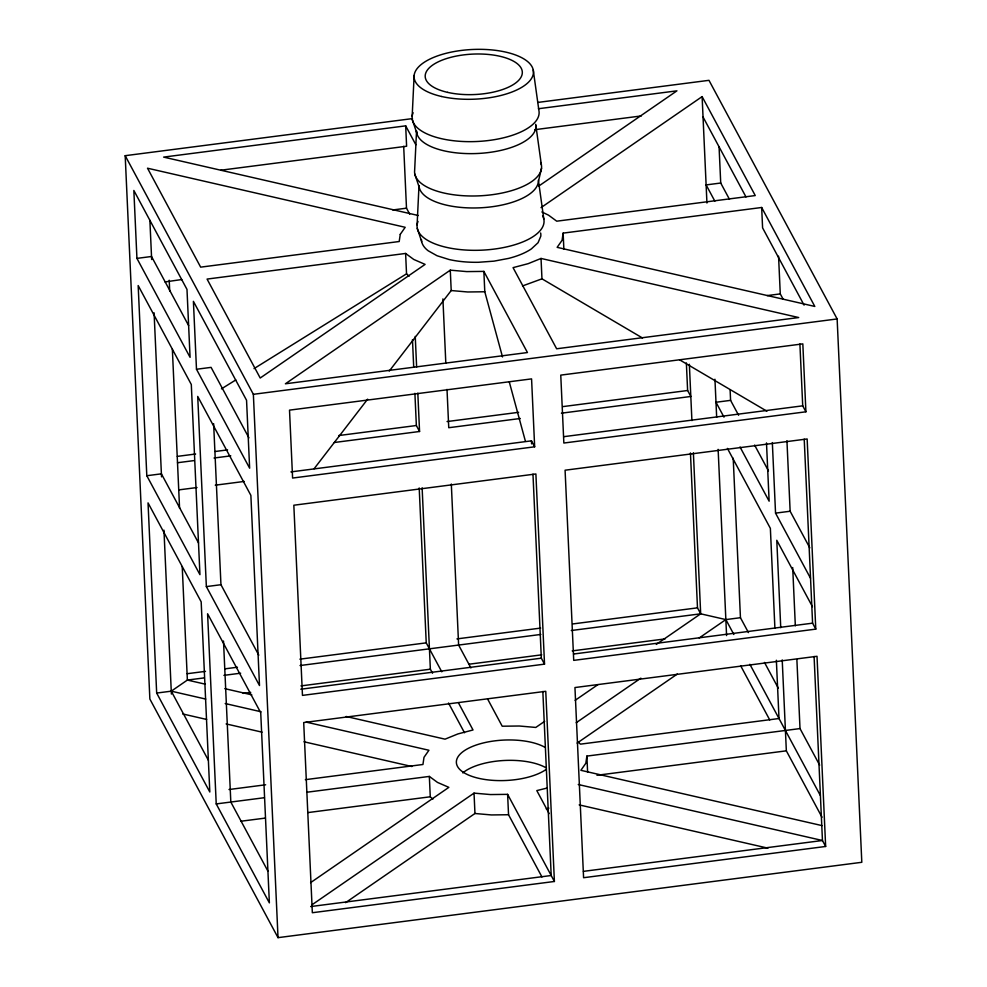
<?xml version="1.0" encoding="UTF-8"?>
<svg xmlns="http://www.w3.org/2000/svg" width="987" height="987" viewBox="0 0 987 987"><rect width="100%" height="100%" fill="white"/><g stroke="black" fill="none" stroke-linecap="round" stroke-linejoin="round"><path stroke-width="1.48" d="M412.171 116.244L414.133 75.419M416.526 131.271L414.639 170.578A63.563 26.464 -2.6 0 0 482.1 195.685A63.563 26.464 -2.6 0 0 540.642 162.51M417.106 224.913L418.994 185.605M541.518 168.234L538.322 181.879A59.751 24.872 -2.6 0 1 479.879 207.825A59.751 24.872 -2.6 0 1 419.216 187.333L414.811 174.033M314.113 468.739L367.633 399.167M389.236 371.1L451.207 290.536L450.282 270.167L466.728 271.598L483.864 271.4L527.453 352.544L285.391 383.795L450.282 270.167M538.68 186.124L676.934 90.841L538.396 108.73M541.024 207.628L702.115 96.615L755.252 195.562L556.73 221.187L548.575 215.191L541.863 211.946M310.597 882.637L448.863 787.355L437.5 782.42L429.345 776.424L307.179 792.191M544.676 721.324L535.793 727.444L519.347 726.013L502.21 726.21L487.566 698.932M575.113 700.351L597.949 684.62M656.293 644.412L700.684 613.815L725.864 619.589L740.447 617.702L748.467 632.605M311.67 905.017L474.031 793.129L490.477 794.56L507.614 794.362L554.398 881.477L312.336 912.728L303.7 722.558L545.762 691.307L554.398 881.477M576.186 722.731L640.871 678.155M699.215 637.947L725.864 619.589L733.872 634.493M345.573 902.661L474.957 813.498L491.403 814.941L508.539 814.744L541.949 876.962M577.111 743.1L677.316 674.047M221.433 388.866L235.782 379.958M254.029 368.62L406.533 273.831L405.608 253.449L207.073 279.074L260.21 378.021L425.113 264.393L413.75 259.445L405.608 253.449M541.036 258.446L528.168 263.665L513.055 267.637L556.643 348.781L798.705 317.543L541.036 258.446L541.962 278.827L642.512 337.998M541.962 278.827L522.518 285.946M546.65 788.157L536.805 790.599L549.154 813.596M546.267 808.908L548.895 808.156M164.965 281.924L181.756 279.543M537.804 102.426L708.974 80.329L837.136 318.949L861.811 862.293L278.026 937.65L149.864 699.03L125.189 155.687L412.492 118.6M415.86 144.793L405.682 125.855L163.62 157.106L418.303 215.511M220.878 170.208L406.607 146.236L405.682 125.855M534.757 129.692L641.328 115.935M392.789 209.96L406.496 208.183L409.691 214.154M136.934 258.384L190.072 357.331L186.987 289.413L133.85 190.466L136.934 258.384L151.529 256.497L188.653 325.624M729.455 199.288L720.72 183.027L706.124 184.914L714.859 201.175M563.133 233.117L761.668 207.492L814.806 306.439L557.137 247.342L562.072 240.31L563.133 233.117L563.861 249.131M196.487 369.261L249.637 468.196L246.553 400.278L193.403 301.343L196.487 369.261L211.082 367.374L248.934 437.858M767.133 295.594L780.273 293.904L783.184 299.32M125.189 155.687L253.363 394.306L837.136 318.949M177.339 456.376L195.611 454.02M215.4 451.466L227.59 449.887M338.714 435.551L416.366 425.52L419.561 431.492L334.309 442.497M447.074 421.56L518.631 412.319M562.775 406.619L687.618 390.507L690.814 396.478L561.418 413.183M177.5 462.73L194.254 460.571M214.043 458.017L230.785 455.858M520.309 418.488L448.752 427.716L447.012 389.384M146.804 475.722L199.942 574.656L191.305 384.498L138.168 285.551L146.804 475.722L161.399 473.834L198.523 542.961M738.597 415.268L730.59 400.364L715.994 402.252L724.002 417.156M290.918 471.897L531.462 440.844L534.658 446.803L292.596 478.053L289.512 410.136L531.574 378.885L534.658 446.803M563.688 436.686L802.715 405.83L805.91 411.801L563.848 443.04L560.764 375.122L802.826 343.883L805.91 411.801M178.733 489.897L197.005 487.541M215.277 485.185L244.196 481.446M206.357 586.599L259.495 685.533L250.871 495.363L197.721 396.429L206.357 586.599L220.952 584.711L258.804 655.183M772.34 442.571L775.548 513.129L790.143 511.241L809.796 547.834M187.209 673.714L205.481 671.357M225.27 668.804L237.448 667.224M299.875 659.168L426.236 642.858L441.781 671.814M456.944 638.897L540.679 628.09M572.645 623.957L697.488 607.844L700.684 613.815L571.288 630.52M204.124 677.909L187.37 680.068L171.269 691.171L156.674 693.059L148.038 502.889L201.175 601.823L209.812 791.993L156.674 693.059M223.913 675.355L240.655 673.196M300.036 665.534L540.839 634.444M243.11 693.367L250.723 692.393M300.961 685.903L430.357 669.198L432.54 673.257M468.689 664.251L541.764 654.825M572.213 650.889L665.078 638.91M300.788 689.222L541.332 658.181L544.528 664.14L302.466 695.391L293.83 505.221L535.892 473.97L544.528 664.14M573.558 654.023L812.585 623.167L815.78 629.126L573.718 660.377L565.082 470.207L807.144 438.968L815.78 629.126M228.996 789.526L265.639 784.788M305.353 779.668L422.942 764.493L424.003 757.3L428.938 750.256L306.093 722.089M216.227 803.924L269.365 902.871L260.728 712.7L207.591 613.766L216.227 803.924L264.417 797.706M587.61 772.093L586.883 756.091L800.013 728.579L819.666 765.172M240.902 821.233L265.343 818.087M308.104 812.56L430.27 796.793L432.861 799.162M596.962 775.276L786.343 750.836L822.011 817.248M310.658 906.559L551.202 875.518L542.838 691.48M583.428 871.361L822.455 840.505L825.65 846.464L583.588 877.714L574.952 687.544L817.014 656.293L825.65 846.464M502.506 356.936L484.79 291.77L467.653 291.979L451.207 290.536M205.345 684.188L187.37 680.068L182.225 566.587M224.826 688.655L251.796 694.848M346.166 716.488L445.038 739.164L457.906 733.933L473.02 729.973L458.499 702.929M822.085 825.625L580.887 770.316L585.822 763.272L586.883 756.091M205.715 699.067L171.269 691.171L208.393 760.298M225.196 703.534L261.148 711.787M578.259 784.505L822.455 840.505L814.09 656.466M182.681 713.946L206.641 719.449M226.122 723.915L262.073 732.157M304.021 741.78L411.887 766.517M579.184 804.886L767.948 848.166M679.562 359.799L766.899 411.197M406.533 273.831L409.111 276.2M577.888 741.792L580.467 744.149L779.002 718.524L776.362 660.254M703.04 116.997L745.987 196.956M804.084 305.131L762.593 227.874L761.668 207.492M754.611 445.088L768.441 470.848M740.016 446.975L769.132 501.186L766.492 442.916M775.548 513.129L810.487 578.185M727.419 448.394L770.366 528.353L774.894 628.04M812.449 606.709L776.781 540.284L780.742 627.707M764.481 662.425L778.311 688.186M749.886 664.313L820.357 795.522M740.62 665.707L769.737 719.93M470.922 667.952L458.622 645.054L451.318 484.025M448.517 703.015L464.507 732.773M267.946 871.176L230.822 802.049L223.506 641.019M412.344 119.698L416.748 132.998M417.279 228.367L421.683 241.667M509.341 382.117L525.442 441.349M533.239 69.966L538.89 110.445A63.563 26.464 -2.6 0 1 472.711 141.634A63.563 26.464 -2.6 0 1 413.097 112.765M535.707 124.3L541.357 164.78M538.384 180.14L543.825 219.114M799.902 343.945L802.715 405.83M804.22 439.129L812.585 623.167M778.558 256.176L780.273 293.904M786.935 440.695L790.143 511.241M792.697 567.55L795.337 625.82M796.879 659.563L800.013 728.579M782.21 659.908L786.343 750.836M719.067 146.804L720.72 183.027M730.096 389.631L730.59 400.364M733.205 458.202L740.447 617.702M702.115 96.615L706.939 203.026M714.946 379.242L716.673 417.341M718.129 449.356L726.58 635.591M689.358 364.265L691.912 420.622M693.38 452.786L700.684 613.815M686.36 362.908L687.618 390.507M690.444 452.947L697.488 607.844M531.462 440.844L531.598 443.866M532.968 474.142L541.332 658.181M483.864 271.4L484.79 291.77M507.614 794.362L508.539 814.744M474.031 793.129L474.957 813.498M442.904 298.901L445.828 363.315M415.243 336.407L416.637 367.078M417.822 393.147L419.561 431.492M422.128 487.8L430.357 669.198M403.683 146.31L406.496 208.183M412.467 339.639L413.713 367.25M414.898 393.32L416.366 425.52M419.204 487.96L426.236 642.858M429.345 776.424L430.27 796.793M253.363 394.306L278.026 937.65M213.636 423.682L220.952 584.711M169.221 280.234L169.702 290.968M172.355 349.25L179.572 508.305M149.876 220.274L151.665 259.519M154.083 312.805L161.535 476.857M163.953 530.142L171.393 694.083M535.867 125.374A59.751 24.872 -2.6 0 1 477.412 153.491A59.751 24.872 -2.6 0 1 416.539 130.839M542.579 215.734A63.563 26.464 -2.6 0 1 481.804 250.167A63.563 26.464 -2.6 0 1 418.032 221.433M421.474 239.508A59.751 24.872 -2.6 0 0 428.161 250.76L437.068 255.756L448.986 259.495A59.751 24.872 -2.6 0 0 478.436 262.283L493.969 261.148L508.613 258.397A59.751 24.872 -2.6 0 0 531.438 248.847L538.063 242.716L540.79 236.214A59.751 24.872 -2.6 0 0 540.642 232.969M462.804 772.895A48.597 20.233 -2.6 0 1 545.675 767.59M545.811 769.663A48.597 20.233 -2.6 0 1 473.624 776.942A48.597 20.233 -2.6 0 1 472.181 746.554A48.597 20.233 -2.6 0 1 544.75 747.208M400.266 234.338L399.192 241.519L200.657 267.144L147.519 168.209L405.188 227.294L400.266 234.338M441.584 96.492A59.751 24.872 -2.6 0 0 533.399 73.211A59.751 24.872 -2.6 0 0 446.309 53.249A59.751 24.872 -2.6 0 0 441.584 96.492M447.58 92.359A48.597 20.233 -2.6 0 0 522.271 73.42A48.597 20.233 -2.6 0 0 451.429 57.172A48.597 20.233 -2.6 0 0 447.58 92.359"/></g></svg>
